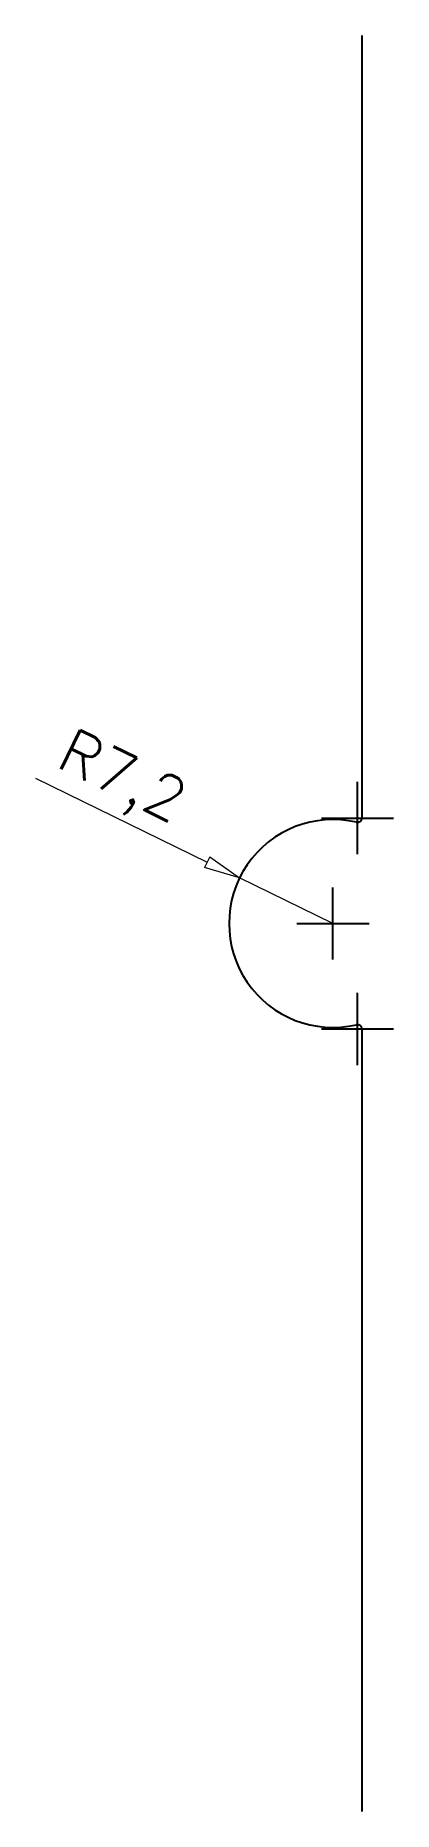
# Model space of a CAD drawing. Header units: millimetres. Extents: x -246 to 970, y 326 to 548.
# Drawn here: x -245.8 to -221, y 360.2 to 483.2 of the extents above.
import ezdxf

# ---------------------------------------------------------------- set-up
doc = ezdxf.new("R2010")
doc.units = ezdxf.units.MM
doc.styles.get("Standard").update_dxf_attribs({"font": 'txt', "bigfont": 'gbcbig.shx'})
doc.dimstyles.new('ISO-25', dxfattribs={"dimtxt": 3, "dimasz": 2.5, "dimexe": 1.25, "dimexo": 0.625, "dimtad": 1, "dimdec": 4, "dimtxsty": 'Standard', "dimblk": 'CLOSEDBLANK', "dimcen": 2.5, "dimadec": 0, "dimazin": 0, "dimtfac": 1, "dimtdec": 4, "dimtmove": 0, "dimatfit": 3, "dimfxl": 1, "dimlwd": 18, "dimlwe": 25, "dimarcsym": 0})

# ---------------------------------------------------------------- blocks, each defined once
blk = doc.blocks.new('_ClosedBlank')
at = {"color": 0, "linetype": 'ByBlock', "lineweight": -2}
for p, q in [((-1, 0.167), (0, 0)), ((-1, 0.167), (-1, -0.167)), ((0, 0), (-1, -0.167))]:
    blk.add_line(p, q, dxfattribs=at)
blk = doc.blocks.new('*D2')
at = {"color": 0, "lineweight": 18}
for p, q in [((-245.83, 431.78), (-233.93, 425.97)), ((-225.21, 421.71), (-231.68, 424.87))]:
    blk.add_line(p, q, dxfattribs=at)
at = {"layer": 'Defpoints', "color": 0}
for p in [(-231.68, 424.87), (-225.21, 421.71)]:
    blk.add_point(p, dxfattribs=at)
at = {"color": 0, "lineweight": 18, "xscale": 2.5, "yscale": 2.5, "zscale": 2.5, "rotation": 333.9904283998997}
blk.add_blockref('_ClosedBlank', (-231.68, 424.87), dxfattribs=at)
at = {"color": 0, "insert": (-239.96, 431.56), "char_height": 3, "attachment_point": 5, "rotation": 333.9904}
blk.add_mtext('R7,2', dxfattribs=at)

msp = doc.modelspace()

# ---------------------------------------------------------------- linework, layer by layer
for p, q in [((-223.20846, 483.21479), (-223.20846, 429.01958)), ((-223.50846, 426.51958), (-223.50846, 431.51958)), ((-226.00846, 429.01958), (-221.00846, 429.01958)), ((-225.20846, 419.21479), (-225.20846, 424.21479)), ((-227.70846, 421.71479), (-222.70846, 421.71479)), ((-223.50846, 411.90999), (-223.50846, 416.90999)), ((-226.00846, 414.40999), (-221.00846, 414.40999)), ((-223.20846, 414.40999), (-223.20846, 360.21479))]:
    msp.add_line(p, q)
for centre, radius, start, end in [((-225.20846, 421.71479), 7.2, 76.8990965, 283.1009035), ((-223.50846, 429.01958), 0.3, 256.8990965, 0), ((-223.50846, 414.40999), 0.3, 0, 103.1009035)]:
    msp.add_arc(centre, radius, start, end)

# ---------------------------------------------------------------- dimensions: what is measured, and where the dimension line sits
dim = msp.add_radius_dim(center=(-225.20846, 421.71479), mpoint=(-231.67925, 424.87214), dimstyle='ISO-25')
dim.commit()
dim.dimension.update_dxf_attribs({"geometry": '*D2', "text_midpoint": (-239.96199, 431.55626)})

doc.saveas('drawing.dxf')
